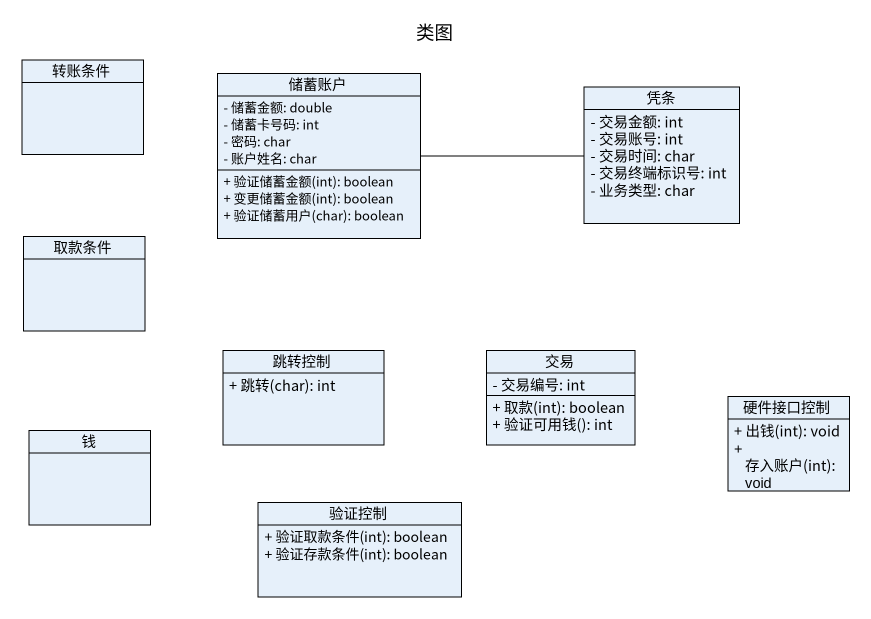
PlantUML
@startuml
title 类图
hide circle
hide empty members
skinparam classAttributeIconSize 0
class 转账条件
class 储蓄账户 {
  - 储蓄金额: double
  - 储蓄卡号码: int
  - 密码: char
  - 账户姓名: char
  + 验证储蓄金额(int): boolean
  + 变更储蓄金额(int): boolean
  + 验证储蓄用户(char): boolean
}
class 凭条 {
  - 交易金额: int
  - 交易账号: int
  - 交易时间: char
  - 交易终端标识号: int
  - 业务类型: char
}
class 取款条件
class 跳转控制 {
  + 跳转(char): int
}
class 交易 {
  - 交易编号: int
  + 取款(int): boolean
  + 验证可用钱(): int
}
class 钱
class 硬件接口控制 {
  + 出钱(int): void
  + 存入账户(int): void
}
class 验证控制 {
  + 验证取款条件(int): boolean
  + 验证存款条件(int): boolean
}
储蓄账户 -right- 凭条
@enduml
